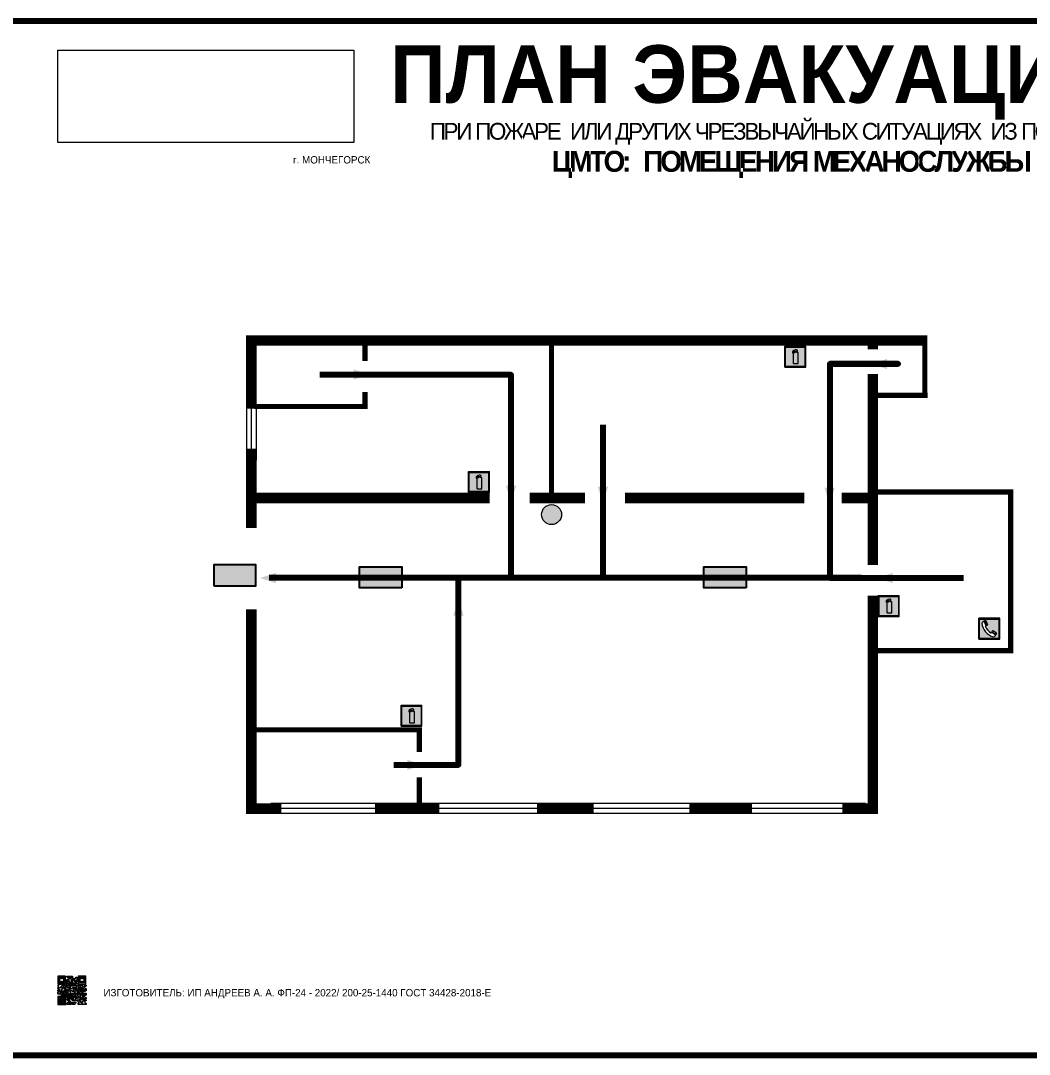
# Model space of a CAD drawing. Header units: millimetres. Extents: x 13810 to 67229, y 12374 to 21950.
# Drawn here: x 36666.7 to 37052, y 19483 to 19877.6 of the extents above; entities that cross this region are included whole.
import ezdxf

# ---------------------------------------------------------------- set-up
doc = ezdxf.new("R2010")
doc.units = ezdxf.units.MM
doc.layers.add('План_Штампы', color=7, linetype='Continuous')
doc.styles.add('обычный', font='arial.ttf')
picture_1 = doc.add_image_def('image1.jpg', size_in_pixel=(337, 105))

# ---------------------------------------------------------------- blocks, each defined once
blk = doc.blocks.new('QR')
at = {"lineweight": 0}
h = blk.add_hatch(color=256, dxfattribs=at)
h.dxf.hatch_style = 1
h.paths.add_polyline_path([(9241.16, 2687.38), (9242.01, 2687.38), (9242.01, 2687.83), (9241.59, 2687.83), (9241.59, 2688.68), (9239.45, 2688.68), (9239.45, 2688.25), (9239.86, 2688.25), (9239.86, 2687.83), (9240.29, 2687.83), (9240.29, 2688.25), (9241.16, 2688.25), (9241.16, 2687.83), (9240.29, 2687.83), (9240.29, 2687.38), (9239.45, 2687.38), (9239.45, 2685.22), (9238.57, 2685.22), (9238.57, 2684.8), (9239.02, 2684.8), (9239.02, 2684.37), (9238.13, 2684.37), (9238.13, 2683.92), (9239.02, 2683.92), (9239.02, 2683.5), (9239.44, 2683.5), (9239.44, 2682.64), (9239.87, 2682.64), (9239.87, 2682.18), (9239.44, 2682.18), (9239.44, 2682.64), (9238.13, 2682.64), (9238.13, 2681.76), (9237.71, 2681.76), (9237.71, 2682.64), (9238.13, 2682.64), (9238.13, 2683.07), (9237.27, 2683.07), (9237.27, 2683.51), (9237.71, 2683.51), (9237.71, 2684.37), (9238.13, 2684.37), (9238.13, 2685.22), (9237.71, 2685.22), (9237.71, 2684.8), (9237.28, 2684.8), (9237.28, 2684.38), (9235.98, 2684.38), (9235.98, 2683.92), (9236.4, 2683.92), (9236.4, 2683.49), (9236.84, 2683.49), (9236.84, 2683.07), (9236.4, 2683.07), (9236.4, 2682.64), (9235.98, 2682.64), (9235.98, 2681.76), (9237.29, 2681.76), (9237.29, 2681.33), (9239.43, 2681.33), (9239.43, 2681.76), (9240.74, 2681.76), (9240.74, 2683.05), (9239.87, 2683.05), (9239.87, 2683.5), (9240.29, 2683.5), (9240.29, 2683.91), (9240.74, 2683.91), (9240.74, 2684.81), (9240.29, 2684.81), (9240.29, 2684.79), (9240.29, 2684.37), (9239.45, 2684.37), (9239.45, 2684.8), (9239.87, 2684.8), (9239.87, 2685.21), (9240.74, 2685.21), (9240.74, 2686.1), (9240.29, 2686.1), (9240.29, 2685.64), (9239.86, 2685.64), (9239.86, 2686.95), (9240.29, 2686.95), (9240.29, 2686.52), (9240.74, 2686.52), (9240.74, 2686.1), (9241.16, 2686.1), (9241.16, 2686.53), (9241.59, 2686.53), (9241.59, 2686.1), (9242.02, 2686.1), (9242.02, 2685.21), (9241.59, 2685.21), (9241.59, 2686.1), (9241.16, 2686.1), (9241.16, 2685.21), (9240.74, 2685.21), (9240.74, 2684.81), (9242.89, 2684.81), (9242.89, 2685.22), (9242.47, 2685.22), (9242.47, 2686.11), (9242.89, 2686.11), (9242.89, 2686.52), (9242.46, 2686.52), (9242.46, 2686.95), (9242.89, 2686.95), (9242.89, 2686.52), (9243.32, 2686.52), (9243.32, 2688.26), (9242.9, 2688.26), (9242.9, 2687.83), (9242.47, 2687.83), (9242.47, 2687.38), (9242.01, 2687.38), (9242.01, 2686.94), (9241.16, 2686.94)])
h.paths.add_polyline_path([(9239.02, 2682.18), (9239.02, 2681.76), (9238.54, 2681.76), (9238.54, 2682.18)], flags=16)
h.paths.add_polyline_path([(9237.27, 2682.65), (9237.27, 2682.19), (9236.83, 2682.19), (9236.83, 2682.65)], flags=16)
h = blk.add_hatch(color=256, dxfattribs=at)
h.dxf.hatch_style = 1
h.paths.add_polyline_path([(9238.15, 2687.83), (9236.83, 2687.83), (9236.83, 2686.52), (9238.15, 2686.52)], flags=0)
h.paths.add_polyline_path([(9239.01, 2685.65), (9239.01, 2688.68), (9235.98, 2688.68), (9235.98, 2685.65)])
h.paths.add_polyline_path([(9236.41, 2686.1), (9236.41, 2688.26), (9238.56, 2688.26), (9238.56, 2686.1)], flags=16)
h.paths.add_polyline_path([(9236.83, 2686.52), (9236.83, 2687.83), (9238.15, 2687.83), (9238.15, 2686.52)], flags=0)
h = blk.add_hatch(color=256, dxfattribs=at)
h.dxf.hatch_style = 1
h.paths.add_polyline_path([(9238.15, 2686.52), (9238.15, 2687.83), (9236.83, 2687.83), (9236.83, 2686.52)])
h.paths.add_polyline_path([(9245.91, 2686.52), (9245.91, 2687.83), (9244.59, 2687.83), (9244.59, 2686.52)], flags=0)
h.paths.add_polyline_path([(9246.77, 2685.65), (9246.77, 2688.68), (9243.74, 2688.68), (9243.74, 2685.65)])
h.paths.add_polyline_path([(9244.17, 2686.1), (9244.17, 2688.26), (9246.32, 2688.26), (9246.32, 2686.1)], flags=16)
h.paths.add_polyline_path([(9244.59, 2686.52), (9244.59, 2687.83), (9245.91, 2687.83), (9245.91, 2686.52)], flags=0)
h = blk.add_hatch(color=256, dxfattribs=at)
h.dxf.hatch_style = 1
h.paths.add_polyline_path([(9240.75, 2681.76), (9240.75, 2681.35), (9241.17, 2681.35), (9241.17, 2681.76)])
h.paths.add_polyline_path([(9241.6, 2682.18), (9241.17, 2682.18), (9241.17, 2681.76), (9241.6, 2681.76)])
h.paths.add_polyline_path([(9242.47, 2681.34), (9242.47, 2682.19), (9242.02, 2682.19), (9242.02, 2681.76), (9241.6, 2681.76), (9241.6, 2681.34)])
h.paths.add_polyline_path([(9239.87, 2678.3), (9239.44, 2678.3), (9239.44, 2677.89), (9241.17, 2677.89), (9241.17, 2678.3), (9240.28, 2678.3), (9240.28, 2678.73), (9239.87, 2678.73)])
h.paths.add_polyline_path([(9240.75, 2678.73), (9240.75, 2679.19), (9240.28, 2679.19), (9240.28, 2678.73)])
h.paths.add_polyline_path([(9241.6, 2678.73), (9241.17, 2678.73), (9241.17, 2678.3), (9241.6, 2678.3)])
h.paths.add_polyline_path([(9242.02, 2678.3), (9241.6, 2678.3), (9241.6, 2677.89), (9242.48, 2677.89), (9242.48, 2678.31), (9242.9, 2678.31), (9242.9, 2678.73), (9242.02, 2678.73)])
h.paths.add_polyline_path([(9246.36, 2684.37), (9246.36, 2684.79), (9245.93, 2684.79), (9245.93, 2684.37)])
h.paths.add_polyline_path([(9246.78, 2685.2), (9246.36, 2685.2), (9246.36, 2684.79), (9246.78, 2684.79)])
h.paths.add_polyline_path([(9245.91, 2687.83), (9244.59, 2687.83), (9244.59, 2686.52), (9245.91, 2686.52)])
h = blk.add_hatch(color=256, dxfattribs=at)
h.dxf.hatch_style = 1
h.paths.add_polyline_path([(9243.32, 2686.11), (9242.89, 2686.11), (9242.89, 2685.64), (9243.32, 2685.64)])
h.paths.add_polyline_path([(9239.02, 2683.07), (9239.02, 2683.5), (9238.56, 2683.5), (9238.56, 2683.07)])
h.paths.add_polyline_path([(9236.4, 2684.8), (9236.4, 2685.22), (9235.98, 2685.22), (9235.98, 2684.8)])
h.paths.add_polyline_path([(9236.4, 2683.07), (9236.4, 2683.49), (9235.98, 2683.49), (9235.98, 2683.07)])
h = blk.add_hatch(color=256, dxfattribs=at)
h.dxf.hatch_style = 1
h.paths.add_polyline_path([(9243.32, 2682.64), (9243.32, 2683.07), (9244.62, 2683.07), (9244.62, 2684.37), (9243.74, 2684.37), (9243.74, 2684.8), (9244.62, 2684.8), (9244.62, 2684.37), (9245.48, 2684.37), (9245.48, 2685.22), (9243.32, 2685.22), (9243.32, 2683.5), (9242.89, 2683.5), (9242.89, 2683.06), (9242.01, 2683.06), (9242.01, 2683.91), (9242.47, 2683.91), (9242.47, 2683.5), (9242.89, 2683.5), (9242.89, 2684.38), (9241.59, 2684.38), (9241.59, 2683.91), (9240.74, 2683.91), (9240.74, 2683.05), (9241.59, 2683.05), (9241.59, 2682.64), (9242.47, 2682.64), (9242.47, 2682.19), (9242.91, 2682.19), (9242.91, 2681.34), (9242.48, 2681.34), (9242.48, 2680.91), (9242.91, 2680.91), (9242.91, 2679.17), (9243.75, 2679.17), (9243.75, 2678.73), (9244.2, 2678.73), (9244.2, 2678.3), (9243.75, 2678.3), (9243.75, 2677.88), (9246.78, 2677.88), (9246.78, 2678.3), (9246.35, 2678.3), (9246.35, 2679.19), (9245.48, 2679.19), (9245.48, 2678.31), (9245.05, 2678.31), (9245.05, 2678.73), (9244.62, 2678.73), (9244.62, 2679.19), (9244.2, 2679.19), (9244.2, 2679.61), (9245.05, 2679.61), (9245.05, 2680.46), (9245.48, 2680.46), (9245.48, 2681.34), (9245.04, 2681.34), (9245.04, 2681.76), (9244.63, 2681.76), (9244.63, 2682.19), (9244.21, 2682.19), (9244.21, 2681.76), (9243.32, 2681.76), (9243.32, 2682.19), (9244.21, 2682.19), (9244.21, 2682.64)])
h.paths.add_polyline_path([(9243.75, 2683.49), (9243.75, 2683.92), (9244.21, 2683.92), (9244.21, 2683.49)], flags=16)
h.paths.add_polyline_path([(9243.32, 2681.34), (9244.63, 2681.34), (9244.63, 2680.04), (9243.32, 2680.04)], flags=16)
h.paths.add_polyline_path([(9243.76, 2680.89), (9244.18, 2680.89), (9244.18, 2680.48), (9243.76, 2680.48)], flags=0)
h = blk.add_hatch(color=256, dxfattribs=at)
h.dxf.hatch_style = 1
h.paths.add_polyline_path([(9246.36, 2683.07), (9246.78, 2683.07), (9246.78, 2683.92), (9246.36, 2683.92), (9246.36, 2683.49), (9245.92, 2683.49), (9245.92, 2683.92), (9245.06, 2683.92), (9245.06, 2683.49), (9245.48, 2683.49), (9245.48, 2683.07), (9244.62, 2683.07), (9244.62, 2682.65), (9245.05, 2682.65), (9245.05, 2682.18), (9245.48, 2682.18), (9245.48, 2682.65), (9246.36, 2682.65)])
h.paths.add_polyline_path([(9246.78, 2682.18), (9246.36, 2682.18), (9246.36, 2681.75), (9245.92, 2681.75), (9245.92, 2682.18), (9245.48, 2682.18), (9245.48, 2681.34), (9245.48, 2681.34), (9245.94, 2681.34), (9245.94, 2680.91), (9246.36, 2680.91), (9246.36, 2681.34), (9246.78, 2681.34)])
h = blk.add_hatch(color=256, dxfattribs=at)
h.dxf.hatch_style = 1
h.paths.add_polyline_path([(9235.98, 2680.9), (9235.98, 2677.86), (9239.02, 2677.86), (9239.02, 2680.9)])
h.paths.add_polyline_path([(9238.57, 2680.48), (9238.57, 2678.32), (9236.41, 2678.32), (9236.41, 2680.48)], flags=16)
h.paths.add_polyline_path([(9238.15, 2680.05), (9238.15, 2678.74), (9236.83, 2678.74), (9236.83, 2680.05)], flags=0)
h = blk.add_hatch(color=256, dxfattribs=at)
h.dxf.hatch_style = 1
h.paths.add_polyline_path([(9238.15, 2680.05), (9236.83, 2680.05), (9236.83, 2678.74), (9238.15, 2678.74)])
h = blk.add_hatch(color=256, dxfattribs=at)
h.dxf.hatch_style = 1
h.paths.add_polyline_path([(9242.02, 2680.46), (9242.48, 2680.46), (9242.48, 2680.91), (9241.58, 2680.91), (9241.58, 2681.35), (9241.17, 2681.35), (9241.17, 2680.91), (9240.75, 2680.91), (9240.75, 2681.33), (9239.43, 2681.33), (9239.43, 2680.46), (9239.86, 2680.46), (9239.86, 2680.92), (9240.3, 2680.92), (9240.3, 2680.46), (9239.86, 2680.46), (9239.86, 2680.04), (9239.44, 2680.04), (9239.44, 2679.62), (9239.86, 2679.62), (9239.86, 2679.19), (9240.29, 2679.19), (9240.29, 2680.03), (9241.18, 2680.03), (9241.18, 2680.47), (9241.6, 2680.47), (9241.6, 2680.03), (9241.18, 2680.03), (9241.18, 2679.61), (9241.6, 2679.61), (9241.6, 2679.19), (9242.47, 2679.19), (9242.47, 2679.6), (9242.02, 2679.6)])
h = blk.add_hatch(color=256, dxfattribs=at)
h.dxf.hatch_style = 1
h.paths.add_polyline_path([(9244.18, 2680.48), (9244.18, 2680.89), (9243.76, 2680.89), (9243.76, 2680.48)])
h = blk.add_hatch(color=256, dxfattribs=at)
h.dxf.hatch_style = 1
h.paths.add_polyline_path([(9245.93, 2680.04), (9245.93, 2680.46), (9245.48, 2680.46), (9245.48, 2679.62), (9246.35, 2679.62), (9246.35, 2680.04)])
h.paths.add_polyline_path([(9246.78, 2680.04), (9246.78, 2680.46), (9246.35, 2680.46), (9246.35, 2680.04)])
h.paths.add_polyline_path([(9246.78, 2679.18), (9246.78, 2679.62), (9246.35, 2679.62), (9246.35, 2679.18)])
for points in [[(9237.71, 2685.22), (9238.13, 2685.22), (9238.13, 2684.37), (9237.71, 2684.37), (9237.71, 2683.51), (9237.27, 2683.51), (9237.27, 2683.07), (9238.13, 2683.07), (9238.13, 2682.64), (9237.71, 2682.64), (9237.71, 2681.76), (9238.13, 2681.76), (9238.13, 2682.64), (9239.44, 2682.64), (9239.44, 2683.5), (9239.02, 2683.5), (9239.02, 2683.07), (9238.56, 2683.07), (9238.56, 2683.5), (9239.02, 2683.5), (9239.02, 2683.92), (9238.13, 2683.92), (9238.13, 2684.37), (9239.02, 2684.37), (9239.02, 2684.8), (9238.57, 2684.8), (9238.57, 2685.22), (9239.45, 2685.22), (9239.45, 2687.38), (9240.29, 2687.38), (9240.29, 2687.83), (9239.86, 2687.83), (9239.86, 2688.25), (9239.45, 2688.25), (9239.45, 2688.68), (9241.59, 2688.68), (9241.59, 2687.83), (9242.01, 2687.83), (9242.01, 2687.38), (9242.47, 2687.38), (9242.47, 2687.83), (9242.9, 2687.83), (9242.9, 2688.26), (9243.32, 2688.26), (9243.32, 2686.52), (9242.89, 2686.52), (9242.89, 2686.11), (9243.32, 2686.11), (9243.32, 2685.64), (9242.89, 2685.64), (9242.89, 2686.11), (9242.47, 2686.11), (9242.47, 2685.22), (9242.89, 2685.22), (9242.89, 2684.81), (9240.74, 2684.81), (9240.74, 2683.91), (9241.59, 2683.91), (9241.59, 2684.38), (9242.89, 2684.38), (9242.89, 2683.5), (9242.47, 2683.5), (9242.47, 2683.91), (9242.01, 2683.91), (9242.01, 2683.06), (9242.89, 2683.06), (9242.89, 2683.5), (9243.32, 2683.5), (9243.32, 2685.22), (9245.48, 2685.22), (9245.48, 2684.37), (9244.62, 2684.37), (9244.62, 2683.07), (9245.48, 2683.07), (9245.48, 2683.49), (9245.06, 2683.49), (9245.06, 2683.92), (9245.92, 2683.92), (9245.92, 2683.49), (9246.36, 2683.49), (9246.36, 2683.92), (9246.78, 2683.92), (9246.78, 2683.07), (9246.36, 2683.07), (9246.36, 2682.65), (9245.48, 2682.65), (9245.48, 2682.18), (9245.92, 2682.18), (9245.92, 2681.75), (9246.36, 2681.75), (9246.36, 2682.18), (9246.78, 2682.18), (9246.78, 2681.34), (9246.36, 2681.34), (9246.36, 2680.91), (9245.94, 2680.91), (9245.94, 2681.34), (9245.48, 2681.34), (9245.48, 2680.46), (9245.93, 2680.46), (9245.93, 2680.04), (9246.35, 2680.04), (9246.35, 2680.46), (9246.78, 2680.46), (9246.78, 2680.04), (9246.78, 2680.04), (9246.35, 2680.04), (9246.35, 2679.62), (9246.78, 2679.62), (9246.78, 2679.18), (9246.35, 2679.18), (9246.35, 2678.3), (9246.78, 2678.3), (9246.78, 2677.88), (9243.75, 2677.88), (9243.75, 2678.3), (9244.2, 2678.3), (9244.2, 2678.73), (9243.75, 2678.73), (9243.75, 2679.17), (9242.91, 2679.17), (9242.91, 2680.91), (9242.48, 2680.91), (9242.48, 2680.46), (9242.02, 2680.46), (9242.02, 2679.6), (9242.47, 2679.6), (9242.47, 2679.19), (9241.6, 2679.19), (9241.6, 2679.61), (9241.18, 2679.61), (9241.18, 2680.03), (9240.29, 2680.03), (9240.29, 2679.19), (9240.75, 2679.19), (9240.75, 2678.73), (9240.28, 2678.73), (9240.28, 2678.3), (9241.17, 2678.3), (9241.17, 2678.73), (9241.6, 2678.73), (9241.6, 2678.3), (9242.02, 2678.3), (9242.02, 2678.73), (9242.9, 2678.73), (9242.9, 2678.31), (9242.48, 2678.31), (9242.48, 2677.89), (9241.6, 2677.89), (9241.6, 2678.3), (9241.17, 2678.3), (9241.17, 2677.89), (9239.44, 2677.89), (9239.44, 2678.3), (9239.87, 2678.3), (9239.87, 2678.73), (9240.28, 2678.73), (9240.28, 2679.19), (9240.29, 2679.19), (9239.86, 2679.19), (9239.86, 2679.62), (9239.44, 2679.62), (9239.44, 2680.04), (9239.86, 2680.04), (9239.86, 2680.46), (9239.43, 2680.46), (9239.43, 2681.33), (9237.29, 2681.33), (9237.29, 2681.76), (9235.98, 2681.76), (9235.98, 2682.64), (9236.4, 2682.64), (9236.4, 2683.07), (9235.98, 2683.07), (9235.98, 2683.49), (9236.4, 2683.49), (9236.4, 2683.92), (9235.98, 2683.92), (9235.98, 2684.38), (9237.28, 2684.38), (9237.28, 2684.8), (9237.71, 2684.8), (9237.71, 2685.22), (9237.92, 2685.22)], [(9240.74, 2685.21), (9239.87, 2685.21), (9239.87, 2684.8), (9239.45, 2684.8), (9239.45, 2684.37), (9240.29, 2684.37), (9240.29, 2684.79), (9240.29, 2684.81), (9240.74, 2684.81), (9240.74, 2685.21), (9239.87, 2685.21)], [(9240.74, 2686.1), (9240.74, 2686.52), (9240.29, 2686.52), (9240.29, 2686.95), (9239.86, 2686.95), (9239.86, 2685.64), (9240.29, 2685.64), (9240.29, 2686.1), (9240.74, 2686.1), (9240.74, 2686.52)], [(9240.74, 2683.91), (9240.29, 2683.91), (9240.29, 2683.5), (9239.87, 2683.5), (9239.87, 2683.05), (9240.74, 2683.05), (9240.74, 2683.91)], [(9244.62, 2684.37), (9244.62, 2684.8), (9243.74, 2684.8), (9243.74, 2684.37), (9244.62, 2684.37)], [(9240.74, 2683.05), (9240.74, 2681.76), (9239.43, 2681.76), (9239.43, 2681.33), (9240.75, 2681.33), (9240.75, 2681.35), (9240.75, 2680.91), (9241.17, 2680.91), (9241.17, 2681.35), (9241.58, 2681.35), (9241.58, 2680.91), (9242.48, 2680.91), (9242.48, 2681.34), (9242.91, 2681.34), (9242.91, 2682.19), (9242.47, 2682.19), (9242.47, 2682.64), (9241.59, 2682.64), (9241.59, 2683.05), (9240.74, 2683.05)], [(9239.86, 2680.46), (9239.86, 2680.92), (9240.3, 2680.92), (9240.3, 2680.46), (9239.86, 2680.46)], [(9241.6, 2681.76), (9242.02, 2681.76), (9242.02, 2682.19), (9242.47, 2682.19), (9242.47, 2681.34), (9241.6, 2681.34), (9241.6, 2681.76)], [(9244.62, 2683.07), (9243.32, 2683.07), (9243.32, 2682.64), (9244.21, 2682.64), (9244.21, 2682.19), (9243.32, 2682.19), (9243.32, 2681.76), (9244.21, 2681.76), (9244.21, 2682.19), (9244.63, 2682.19), (9244.63, 2681.76), (9245.04, 2681.76), (9245.04, 2681.34), (9245.48, 2681.34)], [(9245.48, 2680.46), (9245.05, 2680.46), (9245.05, 2679.61), (9244.2, 2679.61), (9244.2, 2679.19), (9244.62, 2679.19), (9244.62, 2678.73), (9245.05, 2678.73), (9245.05, 2678.31), (9245.48, 2678.31), (9245.48, 2679.19), (9246.35, 2679.19), (9246.35, 2679.07)], [(9245.48, 2682.18), (9245.05, 2682.18), (9245.05, 2682.65), (9244.62, 2682.65), (9244.62, 2683.07)], [(9245.48, 2682.18), (9245.48, 2681.34)], [(9246.35, 2679.62), (9245.48, 2679.62), (9245.48, 2680.46)], [(9245.48, 2680.46), (9245.48, 2679.62), (9246.35, 2679.62), (9246.35, 2680.04), (9245.93, 2680.04), (9245.93, 2680.46), (9245.48, 2680.46), (9245.48, 2679.62)], [(9246.35, 2679.62), (9246.35, 2679.18)]]:
    blk.add_lwpolyline(points, dxfattribs=at)
for points in [[(9235.98, 2685.65), (9239.01, 2685.65), (9239.01, 2688.68), (9235.98, 2688.68)], [(9236.41, 2688.26), (9238.56, 2688.26), (9238.56, 2686.1), (9236.41, 2686.1)], [(9236.83, 2687.83), (9238.15, 2687.83), (9238.15, 2686.52), (9236.83, 2686.52)], [(9240.29, 2687.83), (9241.16, 2687.83), (9241.16, 2688.25), (9240.29, 2688.25)], [(9240.29, 2688.25), (9241.16, 2688.25), (9241.16, 2687.83), (9240.29, 2687.83)], [(9242.01, 2687.38), (9241.16, 2687.38), (9241.16, 2686.94), (9242.01, 2686.94)], [(9241.16, 2687.38), (9242.01, 2687.38), (9242.01, 2686.94), (9241.16, 2686.94)], [(9243.74, 2685.65), (9246.77, 2685.65), (9246.77, 2688.68), (9243.74, 2688.68)], [(9244.17, 2688.26), (9246.32, 2688.26), (9246.32, 2686.1), (9244.17, 2686.1)], [(9244.59, 2687.83), (9245.91, 2687.83), (9245.91, 2686.52), (9244.59, 2686.52)], [(9235.98, 2684.8), (9236.4, 2684.8), (9236.4, 2685.22), (9235.98, 2685.22)], [(9236.4, 2683.07), (9236.84, 2683.07), (9236.84, 2683.49), (9236.4, 2683.49)], [(9241.16, 2686.1), (9240.74, 2686.1), (9240.74, 2685.21), (9241.16, 2685.21)], [(9241.16, 2686.53), (9241.59, 2686.53), (9241.59, 2686.1), (9241.16, 2686.1)], [(9241.59, 2686.1), (9242.02, 2686.1), (9242.02, 2685.21), (9241.59, 2685.21)], [(9242.89, 2686.52), (9242.46, 2686.52), (9242.46, 2686.95), (9242.89, 2686.95)], [(9243.75, 2683.92), (9244.21, 2683.92), (9244.21, 2683.49), (9243.75, 2683.49)], [(9245.93, 2684.79), (9246.36, 2684.79), (9246.36, 2684.37), (9245.93, 2684.37)], [(9246.36, 2685.2), (9246.78, 2685.2), (9246.78, 2684.79), (9246.36, 2684.79)], [(9235.98, 2677.86), (9239.02, 2677.86), (9239.02, 2680.9), (9235.98, 2680.9)], [(9236.41, 2680.48), (9238.57, 2680.48), (9238.57, 2678.32), (9236.41, 2678.32)], [(9236.83, 2682.19), (9237.27, 2682.19), (9237.27, 2682.65), (9236.83, 2682.65)], [(9236.83, 2680.05), (9238.15, 2680.05), (9238.15, 2678.74), (9236.83, 2678.74)], [(9238.54, 2682.18), (9239.02, 2682.18), (9239.02, 2681.76), (9238.54, 2681.76)], [(9239.44, 2682.64), (9239.87, 2682.64), (9239.87, 2682.18), (9239.44, 2682.18)], [(9240.75, 2681.76), (9241.17, 2681.76), (9241.17, 2681.35), (9240.75, 2681.35)], [(9241.17, 2682.18), (9241.6, 2682.18), (9241.6, 2681.76), (9241.17, 2681.76)], [(9241.18, 2680.03), (9241.6, 2680.03), (9241.6, 2680.47), (9241.18, 2680.47)], [(9243.32, 2680.04), (9244.63, 2680.04), (9244.63, 2681.34), (9243.32, 2681.34)], [(9243.76, 2680.89), (9244.18, 2680.89), (9244.18, 2680.48), (9243.76, 2680.48)]]:
    blk.add_lwpolyline(points, close=True, dxfattribs=at)
blk = doc.blocks.new('A$C7B4425F7')
at = {"true_color": 0xffffff}
blk.add_hatch(color=7, dxfattribs=at).paths.add_polyline_path([(0, 0), (-16, 0), (-16, -8), (0, -8)])
h = blk.add_hatch(color=126)
h.paths.add_polyline_path([(-0.2, -0.2), (-15.8, -0.2), (-15.8, -7.8), (-0.2, -7.8)])
h.paths.add_polyline_path([(-11.76, -2.03), (-11.76, -3.66), (-11.17, -3.66, -0.568275), (-11.17, -6.18), (-12.58, -6.18), (-12.58, -2.03)], flags=16)
h.paths.add_polyline_path([(-13.33, -4.12, -0.495768), (-13.59, -6.18), (-15.03, -6.18), (-15.03, -2.03), (-13.59, -2.03, -0.487973)], flags=16)
h.paths.add_polyline_path([(-10.25, -2.03), (-9.48, -2.03), (-9.48, -6.18), (-10.25, -6.18)], flags=16)
h.paths.add_polyline_path([(-13.84, -3.69), (-14.24, -3.69), (-14.24, -3.03), (-13.9, -3.03, -0.692621)], flags=0)
h.paths.add_polyline_path([(-9.15, -2.03), (-8.4, -2.03), (-8.04, -3.07), (-7.68, -2.03), (-6.93, -2.03), (-7.64, -4.1), (-6.93, -6.18), (-7.68, -6.18), (-8.04, -5.14), (-8.4, -6.18), (-9.15, -6.18), (-8.44, -4.1)], flags=16)
h.paths.add_polyline_path([(-11.76, -4.46), (-11.42, -4.46, -0.692621), (-11.36, -5.12), (-11.76, -5.12)], flags=0)
h.paths.add_polyline_path([(-13.9, -5.2), (-14.24, -5.2), (-14.24, -4.55), (-13.84, -4.55, -0.708038)], flags=0)
edge = h.paths.add_edge_path(flags=16)
edge.add_ellipse((-5.51, -4.08), major_axis=(0, 2.05), ratio=0.586184, start_angle=0, end_angle=360)
edge = h.paths.add_edge_path(flags=0)
edge.add_ellipse((-5.51, -4.08), major_axis=(0, 1.14), ratio=0.454828, start_angle=0, end_angle=360)
h.paths.add_polyline_path([(-4.13, -4.96, 0.377264), (-3.48, -4.52, 0.0555), (-3.16, -2.03), (-1.66, -2.03), (-1.66, -4.96), (-0.96, -4.96), (-0.96, -7.01), (-1.75, -7.01), (-1.75, -6.18), (-3.3, -6.18), (-3.3, -7.02), (-4.13, -7.02)], flags=16)
h.paths.add_polyline_path([(-2.73, -2.91), (-2.28, -2.91), (-2.28, -4.96), (-3.05, -4.96, 0.079136)], flags=0)
at = {"color": 126}
blk.add_lwpolyline([(-16, -8), (0, -8), (0, 0), (-16, 0)], close=True, dxfattribs=at)
blk = doc.blocks.new('A$C456E1F9C')
at = {"lineweight": 5}
h = blk.add_hatch(color=242, dxfattribs=at)
h.paths.add_polyline_path([(0.51, -1.47), (0.51, -13.26), (12.29, -13.26), (12.29, -1.47)])
h.paths.add_polyline_path([(5.42, -4.95, -0.254479), (4.78, -5.4), (3.52, -2.53, -0.209735), (4.23, -2.4)], flags=16)
h.paths.add_polyline_path([(8.53, -8.6), (10.87, -10.17), (10.54, -10.76), (8.03, -9.13, -0.192251)], flags=16)
h.paths.add_polyline_path([(4.61, -5.49, 0.005518), (3.87, -5.72, 0.128647), (7.49, -10.01, 0.00809), (7.83, -9.33), (10.47, -10.97, -0.16736), (8.99, -12.25, -0.327862), (1.95, -3.95, -0.166952), (3.36, -2.62)], flags=16)
at = {"color": 242, "lineweight": 5}
for p, q in [((0, -13.77), (0, -0.97)), ((12.8, -0.97), (0, -0.97)), ((4.61, -5.49), (3.36, -2.62)), ((3.52, -2.53), (4.78, -5.4)), ((4.23, -2.4), (5.42, -4.95)), ((12.8, -13.77), (12.8, -0.97)), ((7.83, -9.33), (10.47, -10.97)), ((8.03, -9.13), (10.54, -10.76)), ((10.81, -10.12), (8.53, -8.6)), ((10.54, -10.76), (10.8, -10.3)), ((10.8, -10.3), (10.81, -10.12)), ((0, -13.77), (12.8, -13.77))]:
    blk.add_line(p, q, dxfattribs=at)
blk.add_lwpolyline([(0.51, -1.47), (12.29, -1.47), (12.29, -13.26), (0.51, -13.26)], close=True, dxfattribs=at)
for centre, radius, start, end in [((4.59, -5.34), 2.99, 114.28453, 152.19739), ((11.12, -3.31), 9.19, 183.99153, 256.60086), ((4.02, -3.27), 0.891, 76.32839, 123.70924), ((14.98, -39.1), 35.17, 107.14873, 108.41345), ((13.86, -0.94), 11.08, 205.55365, 234.87622), ((4.68, -4.59), 0.824, 276.9621, 334.07228), ((-13.31, 0.8), 23.44, 332.54871, 334.40268), ((8.94, -9.5), 0.989, 114.40924, 157.93883), ((7.87, -9.46), 3, 291.92908, 329.9329)]:
    blk.add_arc(centre, radius, start, end, dxfattribs=at)
blk = doc.blocks.new('A$C7B8C2D5B')
at = {"lineweight": 0}
h = blk.add_hatch(color=5, dxfattribs=at)
h.dxf.hatch_style = 1
h.paths.add_polyline_path([(1.4, -3.02, 1), (-2.11, -3.02, 1)])
at = {"color": 5, "lineweight": 0}
blk.add_circle((-0.36, -3.02), 1.75, dxfattribs=at)
blk = doc.blocks.new('A$C3AD82952')
at = {"true_color": 0xf5f5ff}
h = blk.add_hatch(color=7, dxfattribs=at)
h.dxf.hatch_style = 1
h.paths.add_polyline_path([(8.21, 8.73, 0.414214), (7.89, 9.05), (7.22, 9.05), (7.22, 9.92), (7.59, 9.92, 1), (7.57, 10.36), (7.22, 10.36), (7.22, 10.6), (6.43, 10.6), (6.43, 10.36), (6.01, 10.36), (4.74, 9.59), (4.74, 8.69), (4.98, 8.73), (4.98, 9.26), (6.12, 9.91), (6.43, 9.91), (6.43, 9.05), (5.76, 9.05, 0.414214), (5.44, 8.73), (5.44, 2.2), (8.21, 2.2)], flags=0)
h.paths.add_polyline_path([(12.8, 12.8), (0, 12.8), (0, 0), (12.8, 0)])
h.paths.add_polyline_path([(0.51, 12.29), (12.29, 12.29), (12.29, 0.51), (0.51, 0.51)], flags=16)
h.paths.add_polyline_path([(4.74, 9.59), (6.01, 10.36), (6.43, 10.36), (6.43, 10.6), (7.22, 10.6), (7.22, 10.36), (7.59, 10.36, -0.94586), (7.59, 9.92), (7.22, 9.92), (7.22, 9.05), (7.89, 9.05, -0.414214), (8.21, 8.73), (8.21, 2.2), (5.44, 2.2), (5.44, 8.73, -0.414214), (5.76, 9.05), (6.43, 9.05), (6.43, 9.91), (6.12, 9.91), (4.98, 9.26), (4.98, 8.73), (4.74, 8.69)], flags=0)
h = blk.add_hatch(color=242)
h.dxf.hatch_style = 1
h.paths.add_polyline_path([(12.29, 12.29), (0.51, 12.29), (0.51, 0.51), (12.29, 0.51)])
h.paths.add_polyline_path([(4.74, 8.69), (4.74, 9.59), (6.01, 10.36), (6.43, 10.36), (6.43, 10.6), (7.22, 10.6), (7.22, 10.36), (7.59, 10.36, -0.94586), (7.59, 9.92), (7.22, 9.92), (7.22, 9.05), (7.89, 9.05, -0.414214), (8.21, 8.73), (8.21, 2.2), (5.44, 2.2), (5.44, 8.73, -0.414214), (5.76, 9.05), (6.43, 9.05), (6.43, 9.91), (6.12, 9.91), (4.98, 9.26), (4.98, 8.73)], flags=16)
h = blk.add_hatch(color=7, dxfattribs=at)
h.dxf.hatch_style = 1
h.paths.add_polyline_path([(8.21, 8.73, 0.414214), (7.89, 9.05), (7.22, 9.05), (7.22, 9.92), (7.59, 9.92, 1), (7.57, 10.36), (7.22, 10.36), (7.22, 10.6), (6.43, 10.6), (6.43, 10.36), (6.01, 10.36), (4.74, 9.59), (4.74, 8.69), (4.98, 8.73), (4.98, 9.26), (6.12, 9.91), (6.43, 9.91), (6.43, 9.05), (5.76, 9.05, 0.414214), (5.44, 8.73), (5.44, 2.2), (8.21, 2.2)])
at = {"color": 242, "lineweight": 5}
for p, q in [((0, 0), (0, 12.8)), ((0, 12.8), (12.8, 12.8)), ((12.8, 0), (12.8, 12.8)), ((6.01, 10.36), (4.74, 9.59)), ((4.74, 9.59), (4.74, 8.69)), ((4.74, 8.69), (4.98, 8.73)), ((4.98, 9.26), (6.12, 9.91)), ((4.98, 8.73), (4.98, 9.26)), ((5.44, 2.2), (5.44, 8.73)), ((5.76, 9.05), (6.43, 9.05)), ((6.01, 10.36), (6.43, 10.36)), ((6.12, 9.91), (6.43, 9.91)), ((7.22, 10.6), (6.43, 10.6)), ((6.43, 10.6), (6.43, 10.36)), ((6.43, 9.91), (6.43, 9.05)), ((7.22, 10.36), (7.22, 10.6)), ((7.59, 10.36), (7.22, 10.36)), ((7.22, 9.05), (7.22, 9.92)), ((7.59, 9.92), (7.22, 9.92)), ((7.89, 9.05), (7.22, 9.05)), ((8.21, 2.2), (8.21, 8.73)), ((0, 0), (12.8, 0)), ((5.44, 2.2), (8.21, 2.2))]:
    blk.add_line(p, q, dxfattribs=at)
blk.add_lwpolyline([(0.51, 12.29), (12.29, 12.29), (12.29, 0.51), (0.51, 0.51)], close=True, dxfattribs=at)
for centre, radius, start, end in [((5.76, 8.73), 0.32, 90, 180), ((7.58, 10.14), 0.223, 273.18746, 86.81254), ((7.89, 8.73), 0.32, 0, 90)]:
    blk.add_arc(centre, radius, start, end, dxfattribs=at)
blk = doc.blocks.new('A$C32E8229D')
at = {"true_color": 0xffffff}
blk.add_hatch(color=7, dxfattribs=at).paths.add_polyline_path([(0, 0), (0, -8), (16, -8), (16, 0)])
h = blk.add_hatch(color=126)
h.paths.add_polyline_path([(0.2, -0.2), (15.8, -0.2), (15.8, -7.8), (0.2, -7.8)])
h.paths.add_polyline_path([(13.49, -2.05), (12.08, -2.05), (11.37, -2.63, 0.162397), (11.29, -2.84), (11.29, -3.63), (10.35, -3.63), (10.35, -4.05), (11.68, -4.05), (11.68, -3.48), (12.26, -4.28), (11.29, -5.1), (11.29, -6.78), (11.85, -6.78), (11.85, -5.44), (12.8, -4.64), (12.8, -5.94), (14.46, -5.94), (14.46, -5.39), (13.45, -5.39), (13.45, -3.97), (12.46, -2.59), (13.15, -2.59), (13.69, -3.34), (14.18, -3)], flags=16)
h.paths.add_polyline_path([(10.74, -1.82, 1), (11.8, -1.82, 1)], flags=16)
h.paths.add_polyline_path([(9.39, -3.59), (5.99, -3.59), (6.56, -3.03), (5.91, -3.03), (5.1, -3.83), (5.91, -4.64), (6.56, -4.64), (5.99, -4.09), (9.39, -4.09)], flags=16)
h.paths.add_polyline_path([(4.29, -1.08), (1.72, -1.08), (1.72, -6.6), (4.29, -6.6)], flags=16)
at = {"color": 126}
blk.add_lwpolyline([(16, -8), (0, -8), (0, 0), (16, 0)], close=True, dxfattribs=at)

msp = doc.modelspace()

# ---------------------------------------------------------------- linework, layer by layer
at = {"color": 2, "lineweight": 100}
msp.add_lwpolyline([(36659.41, 19877.58), (37259.41, 19877.58), (37259.41, 19482.58), (36659.41, 19482.58)], close=True, dxfattribs=at)
at = {"lineweight": 0}
for points, const_width in [([(36947.95, 19755.47), (36754.83, 19755.47), (36754.83, 19729.46)], 4), ([(37013.05, 19755.47), (36941.58, 19755.47)], 4), ([(36992.19, 19752.12), (36992.19, 19755.47)], 4), ([(36869.48, 19696.14), (36869.48, 19755.47)], 2), ([(37013.08, 19734.6), (36992.11, 19734.6), (37012.05, 19734.6), (37012.05, 19755.3)], 2), ([(36992.19, 19669.79), (36992.19, 19742.74)], 4), ([(36754.83, 19714.21), (36754.83, 19683.93)], 4), ([(37044.43, 19697.69), (36992.1, 19697.69)], 2), ([(37002.09, 19697.69), (36992.1, 19697.69)], 2), ([(37044.78, 19636.03), (37044.78, 19698.69)], 2), ([(36845.9, 19695.35), (36754.83, 19695.35)], 4), ([(36882.25, 19695.35), (36861.18, 19695.35)], 4), ([(36966.02, 19695.35), (36897.53, 19695.35)], 4), ([(36992.19, 19695.35), (36980.24, 19695.35)], 4), ([(36992.19, 19576.8), (36992.19, 19658.05)], 4), ([(36754.83, 19652.84), (36754.83, 19576.8), (36766.34, 19576.8)], 4), ([(37044.78, 19637.05), (36992.1, 19637.05)], 2), ([(36802.12, 19576.8), (36826.58, 19576.8)], 4), ([(36863.92, 19576.8), (36885.55, 19576.8)], 4), ([(36922.11, 19576.8), (36946.05, 19576.8)], 4), ([(36980.48, 19576.8), (36994.16, 19576.8)], 4)]:
    msp.add_lwpolyline(points, dxfattribs=dict(at, const_width=const_width))
at = {"lineweight": 100, "const_width": 2}
for points in [[(36798.23, 19747.7), (36798.23, 19754.05)], [(36755.98, 19730.31), (36798.23, 19730.31), (36798.23, 19735.81)], [(36819.01, 19598.35), (36819.01, 19606.86), (36755.8, 19606.86)], [(36819.01, 19577.52), (36819.01, 19588.79)]]:
    msp.add_lwpolyline(points, dxfattribs=at)
at = {"color": 126, "lineweight": 100, "true_color": 0x008754}
for points in [[(36975.72, 19746.54), (36975.72, 19746.54), (37001.82, 19746.54), (36975.72, 19746.54), (36975.72, 19664.84), (36987.81, 19664.84), (36761.65, 19664.84)], [(36854.12, 19726.14), (36854.12, 19742.45), (36780.95, 19742.45)], [(36854.12, 19664.84), (36854.12, 19726.14)], [(36889.19, 19664.84), (36889.19, 19723.35)], [(36809.2, 19593.47), (36833.98, 19593.47), (36833.98, 19664.84)], [(36987.81, 19664.84), (37026.86, 19664.84)]]:
    msp.add_lwpolyline(points, dxfattribs=at)
at = {"lineweight": 0}
for points in [[(36752.97, 19730.26), (36752.97, 19709.69)], [(36754.83, 19729.46), (36754.83, 19708.9)], [(36756.72, 19730.31), (36756.72, 19709.75)], [(36991.14, 19576.8), (36762.19, 19576.8)], [(36989.38, 19578.69), (36762.31, 19578.69)], [(36992.19, 19574.91), (36762.33, 19574.91)]]:
    msp.add_lwpolyline(points, dxfattribs=at)
at = {"layer": 'План_Штампы', "color": 126, "true_color": 0x008754}
for points in [[(36997.62, 19748.51), (36997.61, 19744.58), (36991.58, 19746.53)], [(36793.92, 19740.51), (36793.93, 19744.44), (36799.96, 19742.49)], [(36852.06, 19700.06), (36855.99, 19700.05), (36854.04, 19694.01)], [(36887.14, 19699.65), (36891.07, 19699.64), (36889.13, 19693.61)], [(36973.73, 19699.26), (36977.67, 19699.25), (36975.72, 19693.22)], [(36764.25, 19666.81), (36764.24, 19662.88), (36758.2, 19664.83)], [(36999.77, 19666.8), (36999.76, 19662.87), (36993.72, 19664.82)], [(36835.91, 19650.42), (36831.98, 19650.43), (36833.93, 19656.46)], [(36814.42, 19591.5), (36814.43, 19595.43), (36820.46, 19593.48)]]:
    msp.add_solid(points, dxfattribs=at)

# ---------------------------------------------------------------- block references
at = {"xscale": 0.625, "yscale": 0.625, "zscale": 0.625}
for name, p in [('A$C3AD82952', (36958.55, 19745.28)), ('A$C3AD82952', (36837.73, 19697.48)), ('A$C3AD82952', (36994.26, 19650.1)), ('A$C456E1F9C', (37032.64, 19650.05)), ('A$C3AD82952', (36812, 19608.23))]:
    msp.add_blockref(name, p, dxfattribs=at)
at = {"xscale": 2.177419353276491, "yscale": 2.177419353276491, "zscale": 2.177419353276491, "rotation": 180}
msp.add_blockref('A$C7B8C2D5B', (36868.71, 19682.47), dxfattribs=at)
at = {"color": 22, "lineweight": 100, "true_color": 0xbb1e10}
msp.add_blockref('QR', (27444.92, 16824.19), dxfattribs=at)
at = {"layer": 'План_Штампы'}
msp.add_blockref('A$C7B4425F7', (36756.55, 19669.89), dxfattribs=at)
at = {"layer": 'План_Штампы', "color": 126, "true_color": 0x008754, "xscale": 1.012510887696, "yscale": 1.012510887696, "zscale": 1.012510887696, "rotation": 359.9978653237144}
for p in [(36796.15, 19669.13), (36927.59, 19669.13)]:
    msp.add_blockref('A$C32E8229D', p, dxfattribs=at)

# ---------------------------------------------------------------- texts
at = {"lineweight": 0, "style": 'обычный'}
for s, insert, char_height, width, attachment_point in [('{\\fProxima Nova Rg|b1|i0|c204|p2;ПЛАН ЭВАКУАЦИИ}', (36807.9, 19868.21), 22, 493.8901, 1), ('\\pi-8.4,l8.4,t8.4;{\\fProxima Nova Rg|b0|i0|c204|p2;г. МОНЧЕГОРСК\\H1.1997x; }', (36785.52, 19824.45), 2.8, 126.6484, 5), ('\\pi-8.4,l8.4,t8.4;{\\fProxima Nova Rg|b0|i0|c204|p2;ИЗГОТОВИТЕЛЬ: ИП АНДРЕЕВ А. А.\\fProxima Nova Rg|b0|i0|c0|p2; \\fProxima Nova Rg|b0|i0|c204|p2;ФП-24 - 2022/ 200-25-1440 ГОСТ 34428-2018-Е\\H1.2266x; }', (36772.41, 19506.12), 2.8, 191.3484, 5)]:
    msp.add_mtext(s, dxfattribs=dict(at, insert=insert, char_height=char_height, width=width, attachment_point=attachment_point))
at = {"color": 0, "lineweight": 0, "insert": (36960.49, 19838.74), "char_height": 8, "width": 449.2158, "attachment_point": 5, "style": 'обычный'}
msp.add_mtext('{\\fArial Black|b1|i0|c204|p34;\\H2x;\\T0.85;  \\fArial Narrow|b0|i0|c204|p34;\\H0.8x;\\W0.9;\\P\\fProxima Nova Rg|b0|i0|c204|p2;\\H0.5x;\\W1;\\C256;ПРИ ПОЖАРЕ  ИЛИ ДРУГИХ ЧРЕЗВЫЧАЙНЫХ СИТУАЦИЯХ  ИЗ ПОМЕЩЕНИЙ \\fProxima Nova Rg|b1|i0|c204|p2;\\H1.25x;\\PЦМТО: \\fProxima Nova Rg|b1|i0|c0|p2; \\fProxima Nova Rg|b1|i0|c204|p2;ПОМЕЩЕНИЯ МЕХАНОСЛУЖБЫ}', dxfattribs=at)

# ---------------------------------------------------------------- pictures from other files: only their frames are drawn
at = {"color": 7, "lineweight": 0, "true_color": 0xf5f5ff}
image = msp.add_image(picture_1, insert=(36680.9, 19831.08), size_in_units=(113.11, 35.24), dxfattribs=at)
image.dxf.flags = 7

doc.saveas('drawing.dxf')
